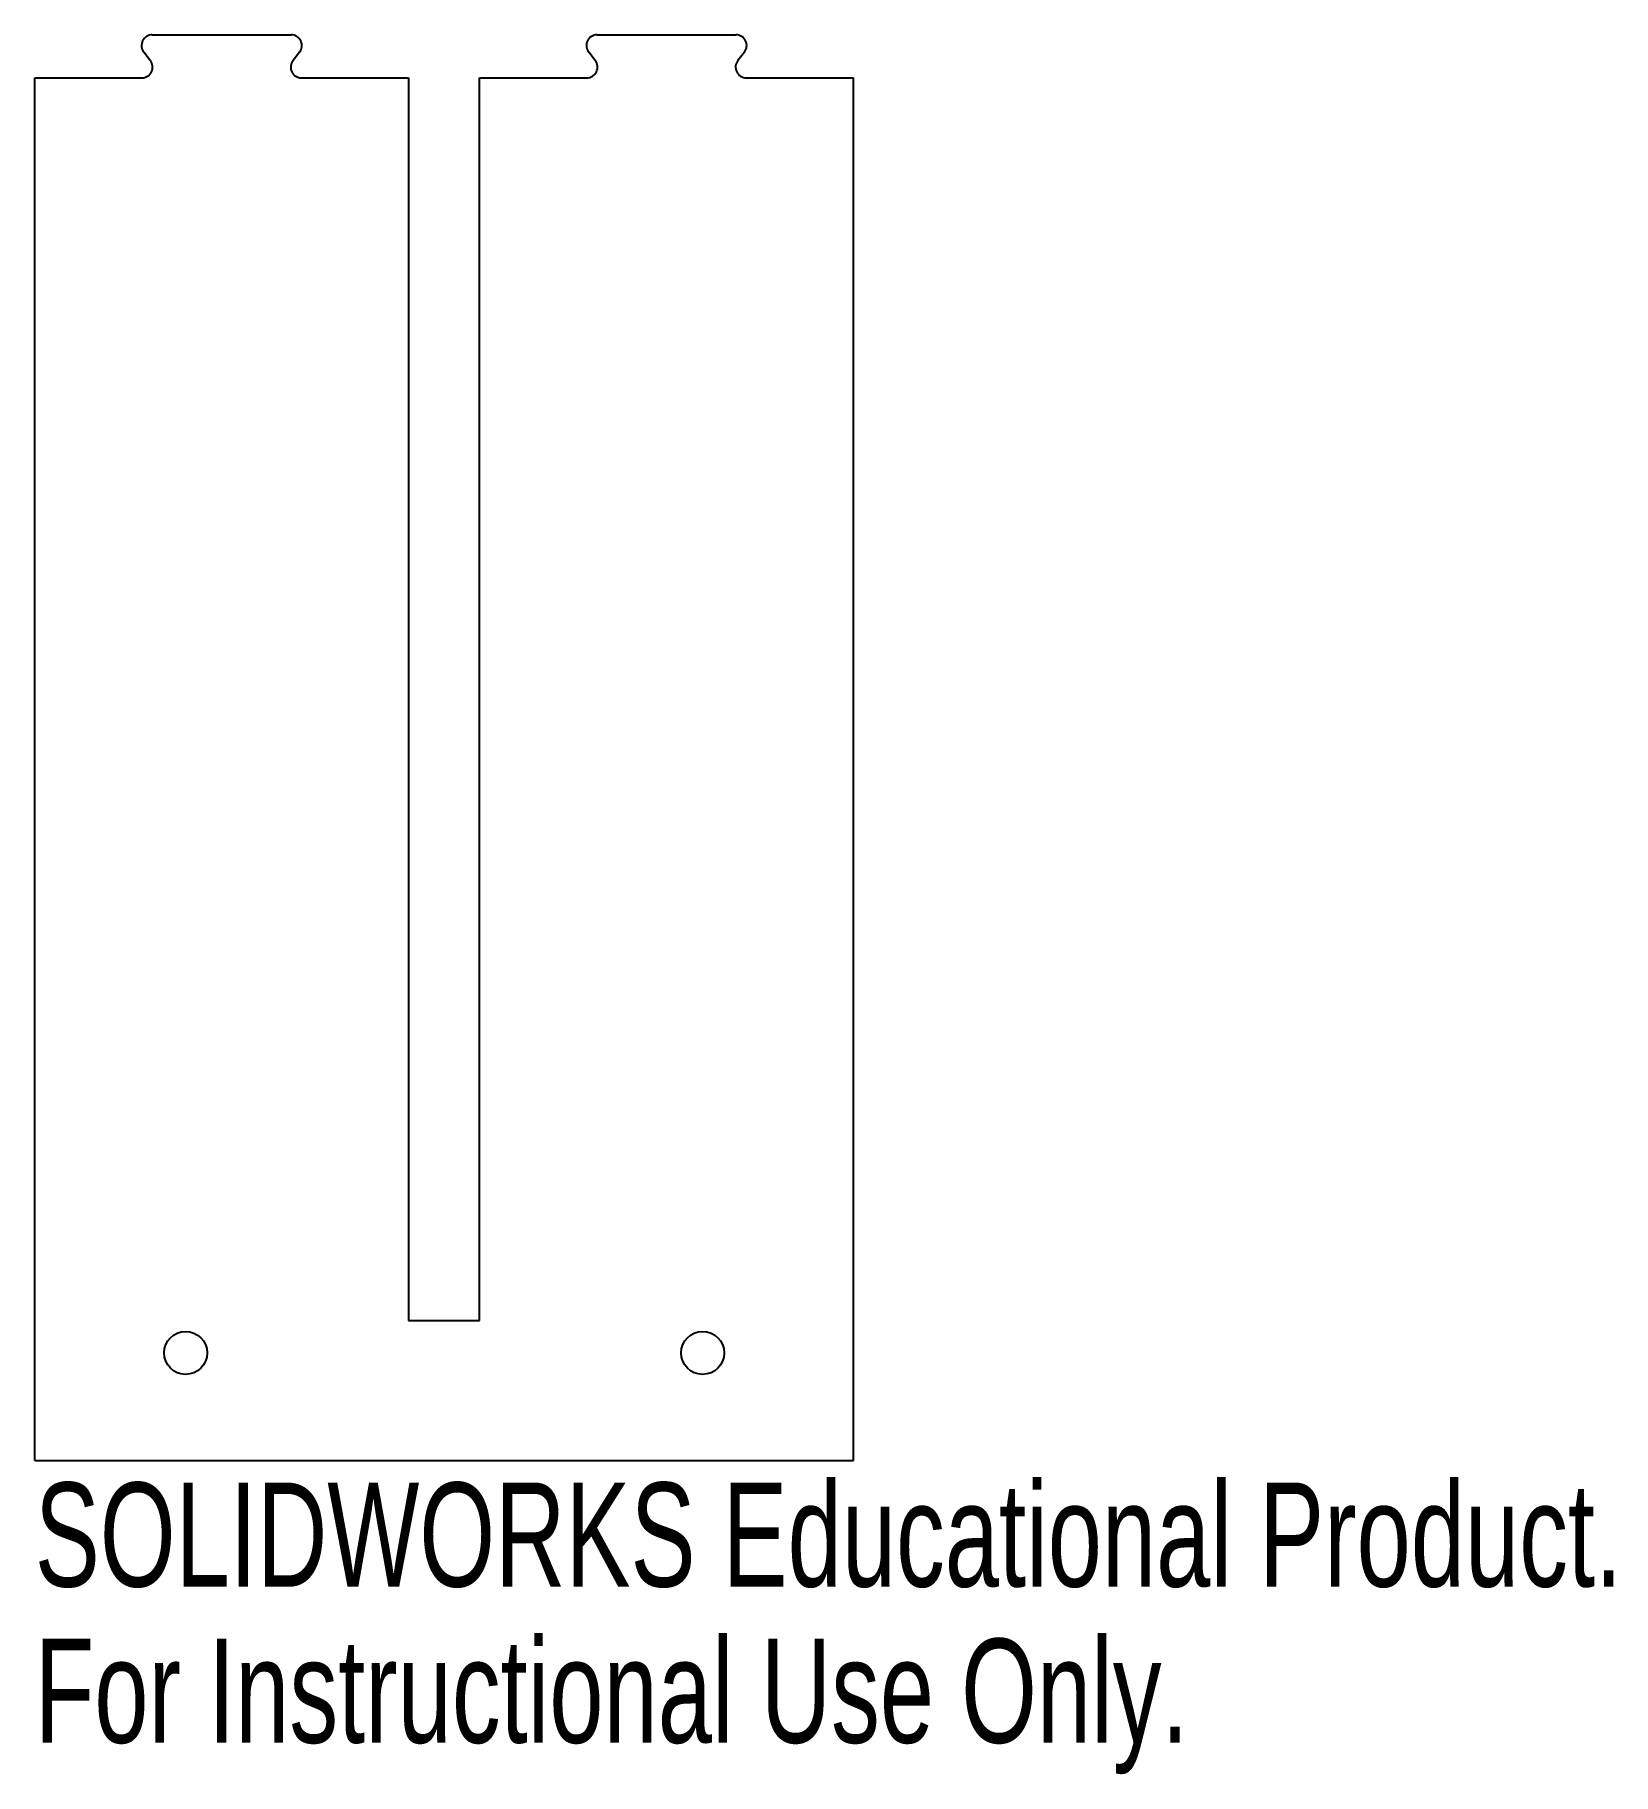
# Model space of a CAD drawing. Header units: millimetres. Extents: x -19 to 54.3, y -14.6 to 66.2.
import ezdxf

# ---------------------------------------------------------------- set-up
doc = ezdxf.new("R2010")
doc.units = ezdxf.units.MM
doc.styles.add('SLDTEXTSTYLE0', font='TXT', dxfattribs={"width": 0.7})

msp = doc.modelspace()

# ---------------------------------------------------------------- linework, layer by layer
at = {"color": 7, "linetype": 'Continuous', "lineweight": 25}
for p, q in [((-13.545, 66.2), (-7.105, 66.2)), ((7.105, 66.2), (13.545, 66.2)), ((-13.637, 65.009), (-13.938, 65.391)), ((-6.712, 65.391), (-7.013, 65.009)), ((7.013, 65.009), (6.712, 65.391)), ((13.938, 65.391), (13.637, 65.009)), ((-19, 64.2), (-14.03, 64.2)), ((-19, 0), (-19, 64.2)), ((-6.62, 64.2), (-1.65, 64.2)), ((-1.65, 64.2), (-1.65, 6.5)), ((1.65, 64.2), (6.62, 64.2)), ((1.65, 6.5), (1.65, 64.2)), ((14.03, 64.2), (19, 64.2)), ((19, 0), (19, 64.2)), ((-1.65, 6.5), (1.65, 6.5)), ((-19, 0), (19, 0))]:
    msp.add_line(p, q, dxfattribs=at)
for centre in [(-12, 5), (12, 5)]:
    msp.add_circle(centre, 1, dxfattribs=at)
for centre, start, end in [((-13.545, 65.7), 90, 218.22043), ((-7.105, 65.7), 321.77957, 90), ((7.105, 65.7), 90, 218.22043), ((13.545, 65.7), 321.77957, 90), ((-14.03, 64.7), 270, 38.22043), ((-6.62, 64.7), 141.77957, 270), ((6.62, 64.7), 270, 38.22043), ((14.03, 64.7), 141.77957, 270)]:
    msp.add_arc(centre, 0.5, start, end, dxfattribs=at)

# ---------------------------------------------------------------- texts
at = {"color": 7, "linetype": 'Continuous', "char_height": 4.83362, "attachment_point": 1, "style": 'SLDTEXTSTYLE0'}
for s, insert in [('SOLIDWORKS Educational Product.', (-19, -1.02)), ('For Instructional Use Only.', (-19, -8.27))]:
    msp.add_mtext(s, dxfattribs=dict(at, insert=insert))

doc.saveas('drawing.dxf')
